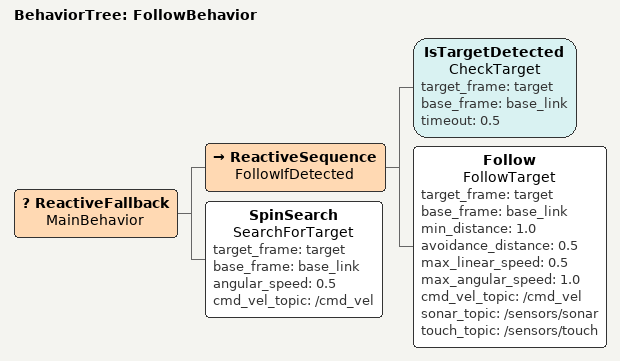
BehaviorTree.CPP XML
<?xml version="1.0"?>
<root BTCPP_format="4">

  <BehaviorTree ID="FollowBehavior">

    <ReactiveFallback name="MainBehavior">

      <!-- Branch 1: If target is detected, follow it -->
      <ReactiveSequence name="FollowIfDetected">

        <IsTargetDetected
          name="CheckTarget"
          target_frame="target"
          base_frame="base_link"
          timeout="0.5"/>

        <Follow
          name="FollowTarget"
          target_frame="target"
          base_frame="base_link"
          min_distance="1.0"
          avoidance_distance="0.5"
          max_linear_speed="0.5"
          max_angular_speed="1.0"
          cmd_vel_topic="/cmd_vel"
          sonar_topic="/sensors/sonar"
          touch_topic="/sensors/touch"/>

      </ReactiveSequence>

      <!-- Branch 2: If target not detected, spin to search -->
      <SpinSearch
        name="SearchForTarget"
        target_frame="target"
        base_frame="base_link"
        angular_speed="0.5"
        cmd_vel_topic="/cmd_vel"/>

    </ReactiveFallback>

  </BehaviorTree>

</root>
